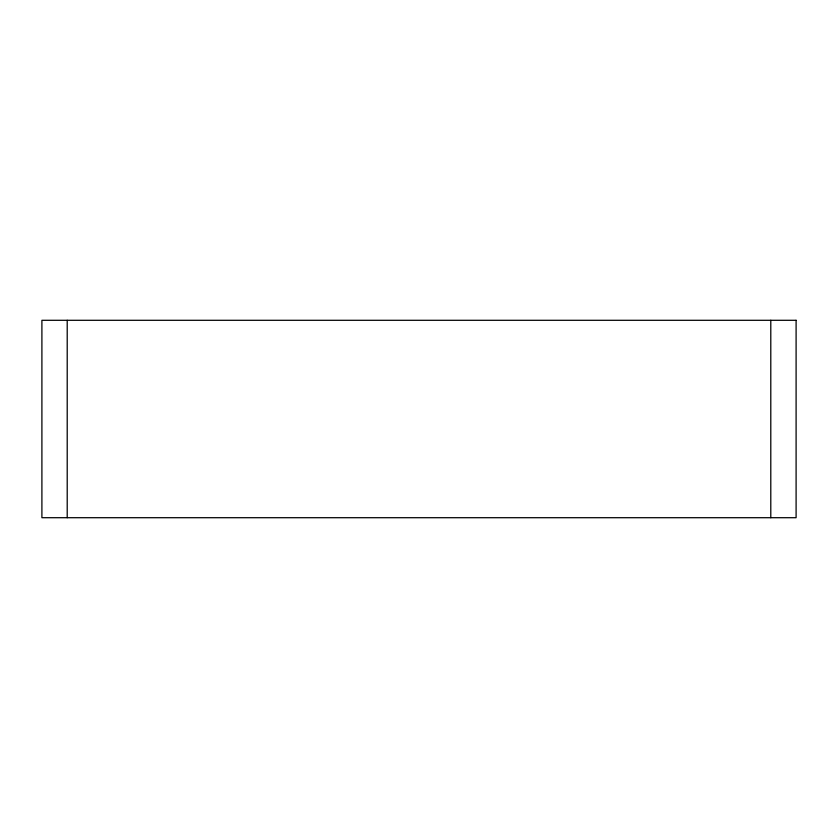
<?xml version="1.0" encoding="UTF-8"?>
<svg xmlns="http://www.w3.org/2000/svg" width="838" height="838" viewBox="0 0 838 838"><rect width="100%" height="100%" fill="white"/><g stroke="black" fill="none" stroke-linecap="round" stroke-linejoin="round"><path stroke-width="1.26" d="M770.792 320.294L770.792 517.706M67.208 320.294L67.208 517.706M796.1 320.294L41.9 320.294L41.9 517.706L796.1 517.706L796.1 320.294"/></g></svg>
